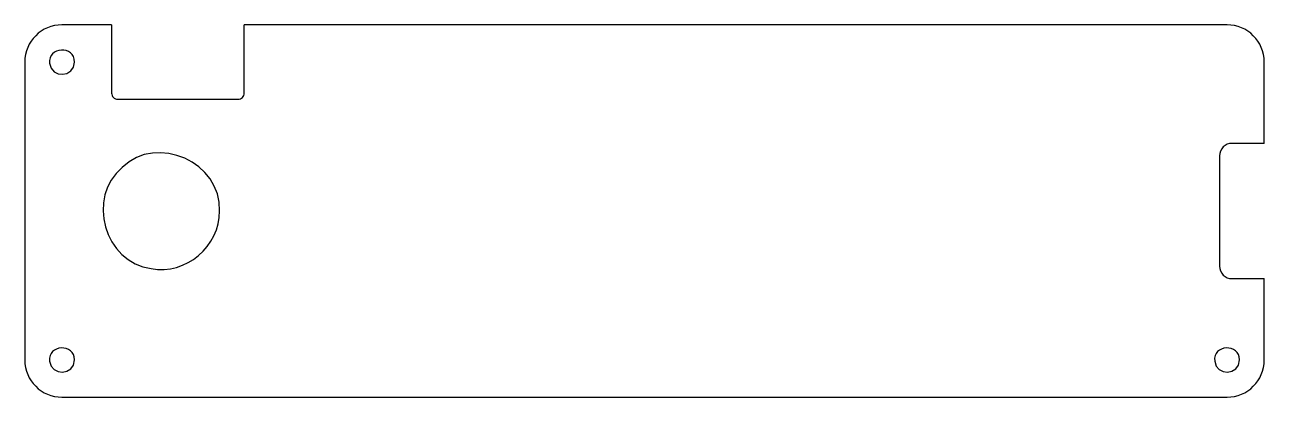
# Model space of a CAD drawing. Extents: x 34 to 318, y 712 to 797.
import ezdxf

# ---------------------------------------------------------------- set-up
doc = ezdxf.new("R2010")
doc.units = 0
doc.layers.add('cut_inner', color=7, linetype='CONTINUOUS')
doc.layers.add('cut_outline', color=7, linetype='CONTINUOUS')

msp = doc.modelspace()

# ---------------------------------------------------------------- linework, layer by layer
at = {"layer": 'cut_inner', "color": 1}
for points in [[(45.463172, 788.587076)], [(78.628523, 754.571329)], [(45.463172, 720.555574)], [(311.919863, 720.555574)]]:
    msp.add_lwpolyline(points, close=True, dxfattribs=at)
for points in [[(45.463172, 788.587076), (45.627053, 792.43295), (39.261478, 792.108512), (39.808039, 788.304084)], [(39.808039, 788.304084), (40.144062, 784.788716), (45.465898, 785.036421), (45.463172, 788.587076)], [(78.628523, 754.571329), (79.214273, 765.631729), (64.297027, 772.314971), (56.433087, 764.515361)], [(56.433087, 764.515361), (48.073301, 757.787651), (52.389364, 742.726714), (63.035849, 741.437801)], [(63.035849, 741.437801), (70.927117, 739.874621), (78.82743, 746.527459), (78.628523, 754.571329)], [(45.463172, 720.555574), (45.627053, 724.401446), (39.261478, 724.077011), (39.808039, 720.272584)], [(311.919863, 720.555574), (312.083745, 724.401446), (305.718165, 724.077011), (306.264727, 720.272584)], [(39.808039, 720.272584), (40.144062, 716.757214), (45.465898, 717.004916), (45.463172, 720.555574)], [(306.264727, 720.272584), (306.60075, 716.757214), (311.922585, 717.004916), (311.919863, 720.555574)]]:
    msp.add_open_spline(points, degree=3, dxfattribs=at)
at = {"layer": 'cut_outline', "color": 7}
for points in [[(53.967107, 797.091011), (42.628525, 797.091011)], [(53.967107, 797.091011), (53.967107, 781.500461)], [(309.085215, 797.091011), (84.297818, 797.091011)], [(84.297818, 781.500461), (84.297818, 797.091011)], [(34.12459, 788.587076), (34.12459, 720.555574)], [(317.58915, 770.020144), (317.58915, 788.587076)], [(55.384427, 780.083134), (82.88049, 780.083134)], [(317.58915, 770.020144), (310.219072, 770.020144)], [(307.384425, 767.185496), (307.384425, 741.957154)], [(310.219072, 739.122506), (317.58915, 739.122506)], [(317.58915, 720.555574), (317.58915, 739.122506)], [(42.628525, 712.051639), (309.085215, 712.051639)]]:
    msp.add_lwpolyline(points, dxfattribs=at)
for points in [[(42.628525, 797.091011), (37.931932, 797.09101), (34.124591, 793.283669), (34.12459, 788.587076)], [(317.58915, 788.587076), (317.589149, 793.283669), (313.781808, 797.09101), (309.085215, 797.091011)], [(53.967107, 781.500461), (53.967106, 781.124564), (54.11643, 780.764061), (54.382229, 780.498261)], [(54.382229, 780.498261), (54.648028, 780.23246), (55.00853, 780.083135), (55.384427, 780.083134)], [(82.88049, 780.083134), (83.256389, 780.083133), (83.616892, 780.232457), (83.882693, 780.498258)], [(83.882693, 780.498258), (84.148494, 780.764059), (84.297819, 781.124562), (84.297818, 781.500461)], [(308.214673, 769.189895), (307.683074, 768.658295), (307.384424, 767.937291), (307.384425, 767.185496)], [(310.219072, 770.020144), (309.467277, 770.020144), (308.746273, 769.721495), (308.214673, 769.189895)], [(307.384425, 741.957154), (307.384425, 741.205358), (307.683074, 740.484354), (308.214674, 739.952755)], [(308.214674, 739.952755), (308.746273, 739.421155), (309.467277, 739.122506), (310.219072, 739.122506)], [(34.12459, 720.555574), (34.124591, 715.858981), (37.931932, 712.05164), (42.628525, 712.051639)], [(309.085215, 712.051639), (313.781808, 712.05164), (317.589149, 715.858981), (317.58915, 720.555574)]]:
    msp.add_open_spline(points, degree=3, dxfattribs=at)

doc.saveas('drawing.dxf')
